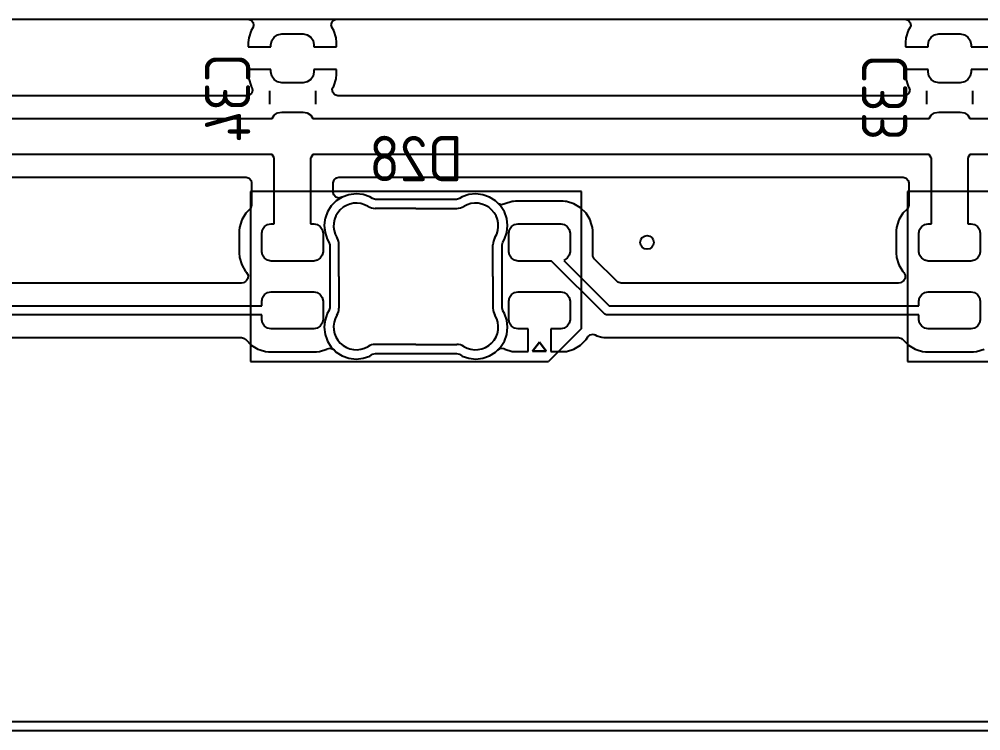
# Model space of a CAD drawing. Header units: millimetres. Extents: x 45 to 545, y -265 to -129.
# Drawn here: x 112.25 to 133.46, y -265.47 to -249.77 of the extents above; entities that cross this region are included whole.
import ezdxf
from ezdxf.enums import TextEntityAlignment as Align

# ---------------------------------------------------------------- set-up
doc = ezdxf.new("R2010")
doc.units = ezdxf.units.MM
for name, color, linetype, true_color in [('B.Cu', 151, 'CONTINUOUS', 0x6fccdb), ('B.Silkscreen', 203, 'CONTINUOUS', 0x8864cb), ('Edge.Cuts', 111, 'CONTINUOUS', 0x81ffbe), ('F.Cu', 241, 'CONTINUOUS', 0xe27299)]:
    doc.layers.add(name, color=color, linetype=linetype, true_color=true_color)
doc.styles.add('KICAD', font='isocp.shx')

msp = doc.modelspace()

# ---------------------------------------------------------------- linework, layer by layer
at = {"layer": 'B.Cu', "linetype": 'CONTINUOUS'}
for p, q in [((104.754229, -249.775), (117.295771, -249.775)), ((117.295771, -249.775), (117.36281, -249.794685)), ((117.36281, -249.794685), (117.408565, -249.847489)), ((117.418509, -249.916647), (117.401309, -249.964098)), ((117.408565, -249.847489), (117.418509, -249.916647)), ((119.13025, -249.896706), (119.151172, -249.830042)), ((119.148691, -249.964098), (119.13025, -249.896706)), ((119.151172, -249.830042), (119.204813, -249.785272)), ((119.204813, -249.785272), (119.254229, -249.775)), ((119.254229, -249.775), (131.795771, -249.775)), ((131.795771, -249.775), (131.86281, -249.794685)), ((131.86281, -249.794685), (131.908565, -249.847489)), ((131.918509, -249.916647), (131.901309, -249.964098)), ((131.908565, -249.847489), (131.918509, -249.916647)), ((117.364546, -250.023699), (117.310319, -250.187347)), ((117.364549, -250.023692), (117.364546, -250.023699)), ((117.401309, -249.964098), (117.364549, -250.023692)), ((117.869562, -250.169562), (117.946613, -250.118079)), ((117.946613, -250.118079), (118.0375, -250.1)), ((118.0375, -250.1), (118.5125, -250.1)), ((118.5125, -250.1), (118.603387, -250.118079)), ((118.603387, -250.118079), (118.680438, -250.169562)), ((119.18545, -250.023692), (119.148691, -249.964098)), ((119.185453, -250.023699), (119.18545, -250.023692)), ((119.23968, -250.187347), (119.185453, -250.023699)), ((131.864546, -250.023699), (131.810319, -250.187347)), ((131.864549, -250.023692), (131.864546, -250.023699)), ((131.901309, -249.964098), (131.864549, -250.023692)), ((132.369562, -250.169562), (132.446613, -250.118079)), ((132.446613, -250.118079), (132.5375, -250.1)), ((132.5375, -250.1), (133.0125, -250.1)), ((133.0125, -250.1), (133.103387, -250.118079)), ((133.103387, -250.118079), (133.180438, -250.169562)), ((117.310319, -250.187347), (117.3, -250.288345)), ((117.3, -250.288345), (117.3, -250.3875)), ((117.8, -250.3375), (117.818079, -250.246613)), ((117.8, -250.3875), (117.8, -250.3375)), ((117.818079, -250.246613), (117.869562, -250.169562)), ((118.680438, -250.169562), (118.731921, -250.246613)), ((118.731921, -250.246613), (118.75, -250.3375)), ((118.75, -250.3375), (118.75, -250.3875)), ((119.249998, -250.288345), (119.23968, -250.187347)), ((119.249999, -250.28836), (119.249998, -250.288345)), ((119.249999, -250.3875), (119.249999, -250.28836)), ((131.810319, -250.187347), (131.8, -250.288345)), ((131.8, -250.288345), (131.8, -250.3875)), ((132.3, -250.3375), (132.318079, -250.246613)), ((132.3, -250.3875), (132.3, -250.3375)), ((132.318079, -250.246613), (132.369562, -250.169562)), ((133.180438, -250.169562), (133.231921, -250.246613)), ((133.231921, -250.246613), (133.25, -250.3375)), ((133.25, -250.3375), (133.25, -250.3875)), ((117.3, -250.3875), (117.8, -250.3875)), ((118.75, -250.3875), (119.249999, -250.3875)), ((131.8, -250.3875), (132.3, -250.3875)), ((133.25, -250.3875), (133.749999, -250.3875)), ((117.8, -250.8875), (117.300001, -250.8875)), ((117.300001, -250.8875), (117.300001, -250.986654)), ((117.300001, -250.986654), (117.310319, -251.087652)), ((117.8, -250.9375), (117.8, -250.8875)), ((117.818079, -251.028387), (117.8, -250.9375)), ((118.75, -250.9375), (118.731921, -251.028387)), ((119.25, -250.8875), (118.75, -250.8875)), ((118.75, -250.8875), (118.75, -250.9375)), ((119.23968, -251.087652), (119.249999, -250.986654)), ((119.249999, -250.986654), (119.25, -250.986641)), ((119.25, -250.986641), (119.25, -250.8875)), ((132.3, -250.8875), (131.800001, -250.8875)), ((131.800001, -250.8875), (131.800001, -250.986654)), ((131.800001, -250.986654), (131.810319, -251.087652)), ((132.3, -250.9375), (132.3, -250.8875)), ((132.318079, -251.028387), (132.3, -250.9375)), ((133.25, -250.9375), (133.231921, -251.028387)), ((133.75, -250.8875), (133.25, -250.8875)), ((133.25, -250.8875), (133.25, -250.9375)), ((117.310319, -251.087652), (117.364546, -251.2513)), ((117.869562, -251.105438), (117.818079, -251.028387)), ((117.946613, -251.156921), (117.869562, -251.105438)), ((118.0375, -251.175), (117.946613, -251.156921)), ((118.5125, -251.175), (118.0375, -251.175)), ((118.603387, -251.156921), (118.5125, -251.175)), ((118.680438, -251.105438), (118.603387, -251.156921)), ((118.731921, -251.028387), (118.680438, -251.105438)), ((119.185453, -251.2513), (119.23968, -251.087652)), ((131.810319, -251.087652), (131.864546, -251.2513)), ((132.369562, -251.105438), (132.318079, -251.028387)), ((132.446613, -251.156921), (132.369562, -251.105438)), ((132.5375, -251.175), (132.446613, -251.156921)), ((133.0125, -251.175), (132.5375, -251.175)), ((133.103387, -251.156921), (133.0125, -251.175)), ((133.180438, -251.105438), (133.103387, -251.156921)), ((133.231921, -251.028387), (133.180438, -251.105438)), ((117.375389, -251.406958), (117.321748, -251.451728)), ((117.364546, -251.2513), (117.364549, -251.251307)), ((117.364549, -251.251307), (117.37787, -251.272902)), ((117.396311, -251.340294), (117.375389, -251.406958)), ((117.37787, -251.272902), (117.396311, -251.340294)), ((119.15493, -251.320353), (119.17213, -251.272902)), ((119.164874, -251.389511), (119.15493, -251.320353)), ((119.210629, -251.442315), (119.164874, -251.389511)), ((119.17213, -251.272902), (119.18545, -251.251307)), ((119.18545, -251.251307), (119.185453, -251.2513)), ((131.875389, -251.406958), (131.821748, -251.451728)), ((131.864546, -251.2513), (131.864549, -251.251307)), ((131.864549, -251.251307), (131.87787, -251.272902)), ((131.896311, -251.340294), (131.875389, -251.406958)), ((131.87787, -251.272902), (131.896311, -251.340294)), ((117.272332, -251.462), (104.777668, -251.462)), ((117.321748, -251.451728), (117.272332, -251.462)), ((119.277668, -251.462), (119.210629, -251.442315)), ((131.772332, -251.462), (119.277668, -251.462)), ((131.821748, -251.451728), (131.772332, -251.462)), ((117.869562, -251.894562), (117.946613, -251.843079)), ((117.946613, -251.843079), (118.0375, -251.825)), ((118.0375, -251.825), (118.5125, -251.825)), ((118.5125, -251.825), (118.603387, -251.843079)), ((118.603387, -251.843079), (118.680438, -251.894562)), ((132.369562, -251.894562), (132.446613, -251.843079)), ((132.446613, -251.843079), (132.5375, -251.825)), ((132.5375, -251.825), (133.0125, -251.825)), ((133.0125, -251.825), (133.103387, -251.843079)), ((133.103387, -251.843079), (133.180438, -251.894562)), ((104.225832, -251.9625), (117.824168, -251.9625)), ((117.824168, -251.9625), (117.869562, -251.894562)), ((118.680438, -251.894562), (118.725832, -251.9625)), ((118.725832, -251.9625), (132.324168, -251.9625)), ((132.324168, -251.9625), (132.369562, -251.894562)), ((133.180438, -251.894562), (133.225832, -251.9625)), ((133.225832, -251.9625), (146.824168, -251.9625)), ((117.824168, -252.7625), (104.225832, -252.7625)), ((117.869562, -252.830438), (117.824168, -252.7625)), ((117.875, -252.834071), (117.869562, -252.830438)), ((117.875, -254.29), (117.875, -252.834071)), ((118.680438, -252.830438), (118.675, -252.834071)), ((118.675, -252.834071), (118.675, -254.29)), ((118.725832, -252.7625), (118.680438, -252.830438)), ((132.324168, -252.7625), (118.725832, -252.7625)), ((132.369562, -252.830438), (132.324168, -252.7625)), ((132.375, -252.834071), (132.369562, -252.830438)), ((132.375, -254.29), (132.375, -252.834071)), ((133.180438, -252.830438), (133.175, -252.834071)), ((133.175, -252.834071), (133.175, -254.29)), ((133.225832, -252.7625), (133.180438, -252.830438)), ((146.824168, -252.7625), (133.225832, -252.7625)), ((104.7995, -253.263), (117.2505, -253.263)), ((117.2505, -253.263), (117.317539, -253.282685)), ((117.317539, -253.282685), (117.363294, -253.335489)), ((117.363294, -253.335489), (117.3745, -253.387)), ((119.1755, -253.387), (119.195185, -253.319961)), ((119.195185, -253.319961), (119.247989, -253.274206)), ((119.247989, -253.274206), (119.2995, -253.263)), ((119.2995, -253.263), (131.7505, -253.263)), ((131.7505, -253.263), (131.817539, -253.282685)), ((131.817539, -253.282685), (131.863294, -253.335489)), ((131.863294, -253.335489), (131.8745, -253.387)), ((117.3745, -253.387), (117.3745, -253.876409)), ((119.1755, -253.599687), (119.1755, -253.387)), ((131.8745, -253.387), (131.8745, -253.876409)), ((119.186295, -253.65029), (119.1755, -253.599687)), ((119.231624, -253.70346), (119.186295, -253.65029)), ((119.298503, -253.723683), (119.231624, -253.70346)), ((119.365699, -253.704538), (119.298503, -253.723683)), ((119.374926, -253.698712), (119.365699, -253.704538)), ((119.522267, -253.64644), (119.374926, -253.698712)), ((119.522268, -253.64644), (119.522267, -253.64644)), ((119.677509, -253.627929), (119.522268, -253.64644)), ((119.67751, -253.627929), (119.677509, -253.627929)), ((119.677511, -253.627929), (119.67751, -253.627929)), ((119.833011, -253.644089), (119.677511, -253.627929)), ((119.833014, -253.64409), (119.833011, -253.644089)), ((119.981128, -253.694129), (119.833014, -253.64409)), ((120.041831, -253.731271), (119.981128, -253.694129)), ((120.106549, -253.7495), (120.041831, -253.731271)), ((121.893451, -253.7495), (120.106549, -253.7495)), ((121.958169, -253.731271), (121.893451, -253.7495)), ((122.01887, -253.694129), (121.958169, -253.731271)), ((122.018871, -253.694129), (122.01887, -253.694129)), ((122.166986, -253.644091), (122.018871, -253.694129)), ((122.322487, -253.627931), (122.166986, -253.644091)), ((122.322488, -253.627931), (122.322487, -253.627931)), ((122.322491, -253.627931), (122.322488, -253.627931)), ((122.425984, -253.640271), (122.322491, -253.627931)), ((122.477733, -253.646442), (122.425984, -253.640271)), ((122.625074, -253.698716), (122.477731, -253.646442)), ((122.477731, -253.646442), (122.477733, -253.646442)), ((122.757274, -253.782182), (122.625074, -253.698716)), ((117.338181, -253.96409), (117.245566, -254.056704)), ((117.354815, -253.943448), (117.338181, -253.96409)), ((117.3745, -253.876409), (117.354815, -253.943448)), ((122.806565, -253.831473), (122.757274, -253.782182)), ((122.824361, -253.846223), (122.806565, -253.831473)), ((122.890834, -253.867745), (122.824361, -253.846223)), ((122.95839, -253.849913), (122.890834, -253.867745)), ((122.963327, -253.846928), (122.95839, -253.849913)), ((122.963329, -253.846927), (122.963327, -253.846928)), ((123.126894, -253.795959), (122.963329, -253.846927)), ((123.155327, -253.793375), (123.126894, -253.795959)), ((123.197974, -253.7895), (123.155327, -253.793375)), ((124.252026, -253.7895), (123.197974, -253.7895)), ((124.294672, -253.793375), (124.252026, -253.7895)), ((124.323106, -253.795959), (124.294672, -253.793375)), ((124.48667, -253.846927), (124.323104, -253.795959)), ((124.323104, -253.795959), (124.323106, -253.795959)), ((124.486671, -253.846928), (124.486669, -253.846927)), ((124.486669, -253.846927), (124.48667, -253.846927)), ((124.486673, -253.846929), (124.486671, -253.846928)), ((124.633291, -253.935563), (124.486673, -253.846929)), ((124.633294, -253.935565), (124.633291, -253.935563)), ((124.754434, -254.056705), (124.633294, -253.935565)), ((131.838181, -253.96409), (131.745566, -254.056704)), ((131.854815, -253.943448), (131.838181, -253.96409)), ((131.8745, -253.876409), (131.854815, -253.943448)), ((117.245565, -254.056705), (117.156927, -254.203329)), ((117.245566, -254.056704), (117.245565, -254.056705)), ((124.754435, -254.056707), (124.754434, -254.056705)), ((124.754437, -254.056709), (124.754435, -254.056707)), ((124.842281, -254.20202), (124.754437, -254.056709)), ((131.745565, -254.056705), (131.656927, -254.203329)), ((131.745566, -254.056704), (131.745565, -254.056705)), ((117.105959, -254.366896), (117.0995, -254.437974)), ((117.156927, -254.203329), (117.105959, -254.366894)), ((117.105959, -254.366894), (117.105959, -254.366896)), ((117.615605, -254.41655), (117.660043, -254.350043)), ((117.660043, -254.350043), (117.72655, -254.305605)), ((117.72655, -254.305605), (117.805, -254.29)), ((117.805, -254.29), (117.875, -254.29)), ((118.675, -254.29), (118.745, -254.29)), ((118.745, -254.29), (118.82345, -254.305605)), ((118.82345, -254.305605), (118.889957, -254.350043)), ((118.889957, -254.350043), (118.934395, -254.41655)), ((123.065605, -254.41655), (123.110043, -254.350043)), ((123.110043, -254.350043), (123.17655, -254.305605)), ((123.17655, -254.305605), (123.255, -254.29)), ((123.255, -254.29), (124.195, -254.29)), ((124.195, -254.29), (124.27345, -254.305605)), ((124.27345, -254.305605), (124.339957, -254.350043)), ((124.339957, -254.350043), (124.384395, -254.41655)), ((124.843072, -254.203329), (124.842281, -254.20202)), ((124.868556, -254.285111), (124.843072, -254.203329)), ((124.894041, -254.366896), (124.868556, -254.285111)), ((124.9005, -254.437974), (124.894041, -254.366896)), ((131.605959, -254.366896), (131.5995, -254.437974)), ((131.656927, -254.203329), (131.605959, -254.366894)), ((131.605959, -254.366894), (131.605959, -254.366896)), ((132.115605, -254.41655), (132.160043, -254.350043)), ((132.160043, -254.350043), (132.22655, -254.305605)), ((132.22655, -254.305605), (132.305, -254.29)), ((132.305, -254.29), (132.375, -254.29)), ((133.175, -254.29), (133.245, -254.29)), ((133.245, -254.29), (133.32345, -254.305605)), ((133.32345, -254.305605), (133.389957, -254.350043)), ((133.389957, -254.350043), (133.434395, -254.41655)), ((117.0995, -254.437974), (117.0995, -254.962026)), ((117.6, -254.495), (117.615605, -254.41655)), ((117.6, -254.905), (117.6, -254.495)), ((118.934395, -254.41655), (118.95, -254.495)), ((118.95, -254.495), (118.95, -254.905)), ((123.05, -254.495), (123.065605, -254.41655)), ((123.05, -254.905), (123.05, -254.495)), ((124.384395, -254.41655), (124.4, -254.495)), ((124.4, -254.495), (124.4, -254.905)), ((124.9005, -254.962026), (124.9005, -254.437974)), ((131.5995, -254.437974), (131.5995, -254.962026)), ((132.1, -254.495), (132.115605, -254.41655)), ((132.1, -254.905), (132.1, -254.495)), ((133.434395, -254.41655), (133.45, -254.495)), ((133.45, -254.495), (133.45, -254.905)), ((117.0995, -254.962026), (117.10301, -255.000656)), ((117.10301, -255.000656), (117.105959, -255.033105)), ((117.105959, -255.033105), (117.156927, -255.19667)), ((117.615605, -254.98345), (117.6, -254.905)), ((117.660043, -255.049957), (117.615605, -254.98345)), ((118.934395, -254.98345), (118.889957, -255.049957)), ((118.95, -254.905), (118.934395, -254.98345)), ((123.065605, -254.98345), (123.05, -254.905)), ((123.110043, -255.049957), (123.065605, -254.98345)), ((124.384395, -254.98345), (124.339957, -255.049957)), ((124.4, -254.905), (124.384395, -254.98345)), ((124.900373, -254.964825), (124.900432, -254.96351)), ((124.9005, -254.96483), (124.900373, -254.964825)), ((124.900405, -254.963067), (124.9005, -254.962026)), ((124.900432, -254.96351), (124.900405, -254.963067)), ((124.9005, -254.964836), (124.9005, -254.96483)), ((124.900515, -254.964836), (124.9005, -254.964836)), ((124.902729, -255.000656), (124.900515, -254.964836)), ((124.936214, -255.061979), (124.902729, -255.000656)), ((131.5995, -254.962026), (131.60301, -255.000656)), ((131.60301, -255.000656), (131.605959, -255.033105)), ((131.605959, -255.033105), (131.656927, -255.19667)), ((132.115605, -254.98345), (132.1, -254.905)), ((132.160043, -255.049957), (132.115605, -254.98345)), ((133.434395, -254.98345), (133.389957, -255.049957)), ((133.45, -254.905), (133.434395, -254.98345)), ((117.156927, -255.19667), (117.156929, -255.196673)), ((117.156929, -255.196673), (117.242355, -255.337985)), ((117.72655, -255.094395), (117.660043, -255.049957)), ((117.805, -255.11), (117.72655, -255.094395)), ((118.745, -255.11), (117.805, -255.11)), ((118.82345, -255.094395), (118.745, -255.11)), ((118.889957, -255.049957), (118.82345, -255.094395)), ((123.17655, -255.094395), (123.110043, -255.049957)), ((123.255, -255.11), (123.17655, -255.094395)), ((123.993578, -255.11), (123.255, -255.11)), ((125.154289, -256.27071), (123.993578, -255.11)), ((124.27345, -255.094395), (124.262912, -255.096491)), ((124.262912, -255.096491), (125.266421, -256.1)), ((124.339957, -255.049957), (124.27345, -255.094395)), ((125.437416, -255.563181), (124.936214, -255.061979)), ((131.656927, -255.19667), (131.656929, -255.196673)), ((131.656929, -255.196673), (131.742355, -255.337985)), ((132.22655, -255.094395), (132.160043, -255.049957)), ((132.305, -255.11), (132.22655, -255.094395)), ((133.245, -255.11), (132.305, -255.11)), ((133.32345, -255.094395), (133.245, -255.11)), ((133.389957, -255.049957), (133.32345, -255.094395)), ((117.242355, -255.337985), (117.245565, -255.343294)), ((117.245565, -255.343294), (117.26459, -255.362319)), ((117.26459, -255.362319), (117.298075, -255.423642)), ((117.298075, -255.423642), (117.293091, -255.493334)), ((131.742355, -255.337985), (131.745565, -255.343294)), ((131.745565, -255.343294), (131.76459, -255.362319)), ((131.76459, -255.362319), (131.798075, -255.423642)), ((131.798075, -255.423642), (131.793091, -255.493334)), ((117.151663, -255.5995), (111.025097, -255.5995)), ((117.192438, -255.592604), (117.151663, -255.5995)), ((117.238164, -255.559914), (117.192438, -255.592604)), ((117.240261, -255.562011), (117.238164, -255.559914)), ((117.264592, -255.537679), (117.240261, -255.562011)), ((117.293091, -255.493334), (117.264592, -255.537679)), ((125.458058, -255.579815), (125.437416, -255.563181)), ((125.525097, -255.5995), (125.458058, -255.579815)), ((131.651663, -255.5995), (125.525097, -255.5995)), ((131.692438, -255.592604), (131.651663, -255.5995)), ((131.738164, -255.559914), (131.692438, -255.592604)), ((131.740261, -255.562011), (131.738164, -255.559914)), ((131.764592, -255.537679), (131.740261, -255.562011)), ((131.793091, -255.493334), (131.764592, -255.537679)), ((117.615605, -255.91655), (117.660043, -255.850043)), ((117.660043, -255.850043), (117.72655, -255.805605)), ((117.72655, -255.805605), (117.805, -255.79)), ((117.805, -255.79), (118.745, -255.79)), ((118.745, -255.79), (118.82345, -255.805605)), ((118.82345, -255.805605), (118.889957, -255.850043)), ((118.889957, -255.850043), (118.934395, -255.91655)), ((123.065605, -255.91655), (123.110043, -255.850043)), ((123.110043, -255.850043), (123.17655, -255.805605)), ((123.17655, -255.805605), (123.255, -255.79)), ((123.255, -255.79), (124.195, -255.79)), ((124.195, -255.79), (124.27345, -255.805605)), ((124.27345, -255.805605), (124.339957, -255.850043)), ((124.339957, -255.850043), (124.384395, -255.91655)), ((132.115605, -255.91655), (132.160043, -255.850043)), ((132.160043, -255.850043), (132.22655, -255.805605)), ((132.22655, -255.805605), (132.305, -255.79)), ((132.305, -255.79), (133.245, -255.79)), ((133.245, -255.79), (133.32345, -255.805605)), ((133.32345, -255.805605), (133.389957, -255.850043)), ((133.389957, -255.850043), (133.434395, -255.91655)), ((110.766421, -256.1), (117.6, -256.1)), ((117.6, -255.995), (117.615605, -255.91655)), ((117.6, -256.1), (117.6, -255.995)), ((118.934395, -255.91655), (118.95, -255.995)), ((118.95, -255.995), (118.95, -256.405)), ((123.05, -255.995), (123.065605, -255.91655)), ((123.05, -256.405), (123.05, -255.995)), ((124.384395, -255.91655), (124.4, -255.995)), ((124.4, -255.995), (124.4, -256.405)), ((125.266421, -256.1), (132.1, -256.1)), ((132.1, -255.995), (132.115605, -255.91655)), ((132.1, -256.1), (132.1, -255.995)), ((133.434395, -255.91655), (133.45, -255.995)), ((133.45, -255.995), (133.45, -256.405)), ((117.6, -256.3), (110.725, -256.3)), ((117.6, -256.405), (117.6, -256.3)), ((125.169442, -256.283147), (125.154289, -256.27071)), ((125.18, -256.28752), (125.169442, -256.283147)), ((125.205491, -256.298079), (125.18, -256.28752)), ((125.225, -256.3), (125.205491, -256.298079)), ((132.1, -256.3), (125.225, -256.3)), ((132.1, -256.405), (132.1, -256.3)), ((117.615605, -256.48345), (117.6, -256.405)), ((117.660043, -256.549957), (117.615605, -256.48345)), ((118.934395, -256.48345), (118.889957, -256.549957)), ((118.95, -256.405), (118.934395, -256.48345)), ((123.065605, -256.48345), (123.05, -256.405)), ((123.110043, -256.549957), (123.065605, -256.48345)), ((124.384395, -256.48345), (124.339957, -256.549957)), ((124.4, -256.405), (124.384395, -256.48345)), ((132.115605, -256.48345), (132.1, -256.405)), ((132.160043, -256.549957), (132.115605, -256.48345)), ((133.434395, -256.48345), (133.389957, -256.549957)), ((133.45, -256.405), (133.434395, -256.48345)), ((117.72655, -256.594395), (117.660043, -256.549957)), ((117.805, -256.61), (117.72655, -256.594395)), ((118.745, -256.61), (117.805, -256.61)), ((118.82345, -256.594395), (118.745, -256.61)), ((118.889957, -256.549957), (118.82345, -256.594395)), ((123.17655, -256.594395), (123.110043, -256.549957)), ((123.255, -256.61), (123.17655, -256.594395)), ((123.475, -256.61), (123.255, -256.61)), ((123.475, -257.11), (123.475, -256.61)), ((124.195, -256.61), (123.975, -256.61)), ((123.975, -256.61), (123.975, -257.11)), ((124.27345, -256.594395), (124.195, -256.61)), ((124.339957, -256.549957), (124.27345, -256.594395)), ((124.790423, -256.782794), (124.841951, -256.735607)), ((124.841951, -256.735607), (124.91081, -256.723768)), ((124.91081, -256.723768), (124.95854, -256.739557)), ((132.22655, -256.594395), (132.160043, -256.549957)), ((132.305, -256.61), (132.22655, -256.594395)), ((133.245, -256.61), (132.305, -256.61)), ((133.32345, -256.594395), (133.245, -256.61)), ((133.389957, -256.549957), (133.32345, -256.594395)), ((110.645943, -256.8005), (117.151663, -256.8005)), ((117.151663, -256.8005), (117.218702, -256.820185)), ((117.218702, -256.820185), (117.239301, -256.838945)), ((117.239301, -256.838945), (117.24026, -256.837987)), ((117.24026, -256.837987), (117.245561, -256.843288)), ((117.245561, -256.843288), (117.245563, -256.843291)), ((117.245563, -256.843291), (117.366709, -256.964437)), ((124.632983, -256.964037), (124.754037, -256.842983)), ((124.754037, -256.842983), (124.790423, -256.782794)), ((124.95854, -256.739557), (124.993216, -256.759577)), ((124.993216, -256.759577), (125.105019, -256.789534)), ((125.105019, -256.789534), (125.145942, -256.8005)), ((125.145942, -256.8005), (125.145943, -256.8005)), ((125.145943, -256.8005), (131.651663, -256.8005)), ((131.651663, -256.8005), (131.718702, -256.820185)), ((131.718702, -256.820185), (131.739301, -256.838945)), ((131.739301, -256.838945), (131.74026, -256.837987)), ((131.74026, -256.837987), (131.745561, -256.843288)), ((131.745561, -256.843288), (131.745563, -256.843291)), ((131.745563, -256.843291), (131.866709, -256.964437)), ((117.366709, -256.964437), (117.513327, -257.053071)), ((117.513327, -257.053071), (117.51333, -257.053072)), ((117.51333, -257.053072), (117.513329, -257.053072)), ((117.513329, -257.053072), (117.561756, -257.068162)), ((117.561756, -257.068162), (117.676896, -257.104041)), ((117.676896, -257.104041), (117.747974, -257.1105)), ((117.747974, -257.1105), (117.747977, -257.1105)), ((117.747977, -257.1105), (118.802023, -257.1105)), ((118.802023, -257.1105), (118.802026, -257.1105)), ((118.802026, -257.1105), (118.873104, -257.104041)), ((118.873104, -257.104041), (119.036673, -257.053071)), ((119.036673, -257.053071), (119.041603, -257.05009)), ((119.041603, -257.05009), (119.109155, -257.032254)), ((119.109155, -257.032254), (119.17563, -257.05377)), ((119.17563, -257.05377), (119.193434, -257.068526)), ((119.193434, -257.068526), (119.242725, -257.117817)), ((119.242725, -257.117817), (119.242727, -257.117818)), ((119.242727, -257.117818), (119.242729, -257.11782)), ((119.242729, -257.11782), (119.374926, -257.201284)), ((120.041828, -257.168728), (120.106548, -257.1505)), ((120.106548, -257.1505), (120.139522, -257.150501)), ((120.139522, -257.150501), (120.139524, -257.1505)), ((120.139524, -257.1505), (120.960118, -257.1505)), ((120.960118, -257.1505), (121.860473, -257.1505)), ((121.860473, -257.1505), (121.893452, -257.1505)), ((121.893452, -257.1505), (121.958172, -257.16873)), ((122.625074, -257.201284), (122.757271, -257.11782)), ((122.757271, -257.11782), (122.806929, -257.068162)), ((122.806929, -257.068162), (122.868252, -257.034676)), ((122.868252, -257.034676), (122.937943, -257.03966)), ((122.937943, -257.03966), (122.958762, -257.049726)), ((122.958762, -257.049726), (122.963535, -257.052611)), ((122.963535, -257.052611), (122.963536, -257.052612)), ((122.963536, -257.052612), (123.126986, -257.103544)), ((123.126986, -257.103544), (123.126984, -257.103544)), ((123.126984, -257.103544), (123.198023, -257.11)), ((123.198023, -257.11), (123.475, -257.11)), ((123.975, -257.11), (124.251977, -257.11)), ((124.251977, -257.11), (124.323014, -257.103544)), ((124.323014, -257.103544), (124.486463, -257.052612)), ((124.486463, -257.052612), (124.632983, -256.964037)), ((131.866709, -256.964437), (132.013327, -257.053071)), ((132.013327, -257.053071), (132.01333, -257.053072)), ((132.01333, -257.053072), (132.013329, -257.053072)), ((132.013329, -257.053072), (132.061756, -257.068162)), ((132.061756, -257.068162), (132.176896, -257.104041)), ((132.176896, -257.104041), (132.247974, -257.1105)), ((132.247974, -257.1105), (132.247977, -257.1105)), ((132.247977, -257.1105), (133.302023, -257.1105)), ((133.302023, -257.1105), (133.302026, -257.1105)), ((133.302026, -257.1105), (133.373104, -257.104041)), ((133.373104, -257.104041), (133.536673, -257.053071)), ((119.374926, -257.201284), (119.522269, -257.253558)), ((119.522269, -257.253558), (119.677509, -257.272069)), ((119.677509, -257.272069), (119.833012, -257.255909)), ((119.833012, -257.255909), (119.981128, -257.205871)), ((119.981128, -257.205871), (120.041828, -257.168728)), ((121.958172, -257.16873), (122.011373, -257.201283)), ((122.011373, -257.201283), (122.018872, -257.205871)), ((122.018872, -257.205871), (122.166988, -257.255909)), ((122.166988, -257.255909), (122.322491, -257.272069)), ((122.322491, -257.272069), (122.477731, -257.253558)), ((122.477731, -257.253558), (122.625074, -257.201284)), ((541.996519, -265.2745), (48.003481, -265.2745))]:
    msp.add_line(p, q, dxfattribs=at)
at = {"layer": 'B.Cu'}
msp.add_circle((126.099999, -254.7), 0.15, dxfattribs=at)
at = {"layer": 'B.Silkscreen', "linetype": 'CONTINUOUS'}
for p, q in [((117.765, -251.353733), (117.765, -251.646267)), ((118.785, -251.353733), (118.785, -251.646267)), ((132.265, -251.353733), (132.265, -251.646267)), ((133.285, -251.353733), (133.285, -251.646267)), ((117.35, -253.575), (117.35, -257.325)), ((124.65, -253.575), (117.35, -253.575)), ((124.65, -256.6), (124.65, -253.575)), ((131.85, -253.575), (131.85, -257.325)), ((139.15, -253.575), (131.85, -253.575)), ((124.65, -256.6), (123.925, -257.325)), ((123.725, -256.9), (123.575, -257.1)), ((123.575, -257.1), (123.725, -256.9)), ((123.875, -257.1), (123.725, -256.9)), ((123.725, -256.9), (123.875, -257.1)), ((123.575, -257.1), (123.875, -257.1)), ((123.875, -257.1), (123.575, -257.1)), ((117.35, -257.325), (123.925, -257.325)), ((131.85, -257.325), (138.425, -257.325))]:
    msp.add_line(p, q, dxfattribs=at)
at = {"layer": 'Edge.Cuts', "linetype": 'CONTINUOUS'}
for p, q in [((121, -253.95), (120.099647, -253.95)), ((121, -253.95), (121.900353, -253.95)), ((119.3, -255.45), (119.3, -254.749647)), ((122.7, -255.45), (122.7, -254.749647)), ((119.3, -255.45), (119.3, -256.150353)), ((122.7, -255.45), (122.7, -256.150353)), ((121, -256.95), (120.099647, -256.95)), ((121, -256.95), (121.900353, -256.95)), ((542, -265.475), (48, -265.475))]:
    msp.add_line(p, q, dxfattribs=at)
at = {"layer": 'Edge.Cuts'}
for centre, radius, start, end in [((119.68284, -254.33284), 0.499999, -301.4001015, -148.5998985), ((120.09965, -253.64998), 0.30002, -121.3982783, -90.0005729), ((121.900356, -253.650008), 0.299992, -90.000573, -58.5999137), ((122.317158, -254.332842), 0.5, -31.3997865, 121.3997865), ((119, -254.7496), 0.299976, -0.0089763, 31.3921169), ((122.999992, -254.749644), 0.299992, -211.4000863, -179.999427), ((119.68284, -256.56716), 0.499999, -211.4001015, -58.5998985), ((119.00032, -256.15044), 0.29968, -31.4174572, 0.0166335), ((122.317158, -256.567158), 0.5, -121.3997865, 31.3997865), ((122.999992, -256.150356), 0.299992, -180.000573, -148.5999137), ((120.0996, -257.25), 0.299976, 89.9910237, 121.3921169), ((121.900356, -257.249992), 0.299992, 58.5999137, 90.000573)]:
    msp.add_arc(centre, radius, start, end, dxfattribs=at)
at = {"layer": 'F.Cu', "linetype": 'CONTINUOUS'}
for p, q in [((47.7, -249.775), (542.3, -249.775)), ((119.374926, -253.698712), (119.242723, -253.78218)), ((119.522267, -253.64644), (119.374926, -253.698712)), ((119.522268, -253.64644), (119.522267, -253.64644)), ((119.677509, -253.627929), (119.522268, -253.64644)), ((119.67751, -253.627929), (119.677509, -253.627929)), ((119.677511, -253.627929), (119.67751, -253.627929)), ((119.833011, -253.644089), (119.677511, -253.627929)), ((119.833014, -253.64409), (119.833011, -253.644089)), ((119.981128, -253.694129), (119.833014, -253.64409)), ((120.041831, -253.731271), (119.981128, -253.694129)), ((120.106549, -253.7495), (120.041831, -253.731271)), ((121.893451, -253.7495), (120.106549, -253.7495)), ((121.958169, -253.731271), (121.893451, -253.7495)), ((122.01887, -253.694129), (121.958169, -253.731271)), ((122.018871, -253.694129), (122.01887, -253.694129)), ((122.166986, -253.644091), (122.018871, -253.694129)), ((122.322487, -253.627931), (122.166986, -253.644091)), ((122.322488, -253.627931), (122.322487, -253.627931)), ((122.322491, -253.627931), (122.322488, -253.627931)), ((122.425984, -253.640271), (122.322491, -253.627931)), ((122.477733, -253.646442), (122.425984, -253.640271)), ((122.625074, -253.698716), (122.477731, -253.646442)), ((122.477731, -253.646442), (122.477733, -253.646442)), ((122.757274, -253.782182), (122.625074, -253.698716)), ((119.13218, -253.892723), (119.048712, -254.024926)), ((119.242723, -253.78218), (119.13218, -253.892723)), ((122.867817, -253.892725), (122.757274, -253.782182)), ((122.867818, -253.892727), (122.867817, -253.892725)), ((122.86782, -253.892729), (122.867818, -253.892727)), ((122.951284, -254.024926), (122.86782, -253.892729)), ((118.99644, -254.172268), (118.992893, -254.20202)), ((119.004145, -254.150549), (118.99644, -254.172268)), ((119.048712, -254.024926), (119.004145, -254.150549)), ((123.003558, -254.172269), (122.951284, -254.024926)), ((123.022069, -254.327509), (123.003558, -254.172269)), ((118.992893, -254.20202), (118.977929, -254.327511)), ((118.977929, -254.327511), (118.994089, -254.483011)), ((123.005909, -254.483012), (123.022069, -254.327511)), ((123.022069, -254.327511), (123.022069, -254.327509)), ((118.994089, -254.483011), (118.99409, -254.483014)), ((118.99409, -254.483014), (119.044129, -254.631129)), ((122.955871, -254.631128), (123.005909, -254.483012)), ((119.044129, -254.631129), (119.08127, -254.691829)), ((119.08127, -254.691829), (119.099499, -254.756548)), ((119.099499, -254.756548), (119.099499, -254.803952)), ((119.099499, -254.803952), (119.0995, -254.803961)), ((119.0995, -254.803961), (119.0995, -256.098276)), ((122.9005, -254.756546), (122.91873, -254.691826)), ((122.9005, -256.143451), (122.9005, -254.756546)), ((122.91873, -254.691826), (122.955871, -254.631128)), ((119.0995, -256.098276), (119.099484, -256.098439)), ((119.099484, -256.098439), (119.099497, -256.14342)), ((119.044128, -256.268874), (118.994091, -256.416986)), ((119.044131, -256.268867), (119.044128, -256.268874)), ((119.081268, -256.208175), (119.044131, -256.268867)), ((119.099497, -256.14342), (119.081268, -256.208175)), ((122.918729, -256.20817), (122.9005, -256.143451)), ((122.955871, -256.268872), (122.918729, -256.20817)), ((123.005909, -256.416988), (122.955871, -256.268872)), ((118.985116, -256.503356), (118.977931, -256.572491)), ((118.994091, -256.416986), (118.985116, -256.503356)), ((123.022069, -256.572491), (123.005909, -256.416988)), ((118.977931, -256.572491), (118.996442, -256.727731)), ((118.996442, -256.727731), (119.035057, -256.836575)), ((122.951284, -256.875074), (123.003558, -256.727731)), ((123.003558, -256.727731), (123.022069, -256.572491)), ((119.035057, -256.836575), (119.048716, -256.875073)), ((119.048716, -256.875073), (119.048716, -256.875075)), ((119.048716, -256.875075), (119.132182, -257.007274)), ((122.86782, -257.007271), (122.951284, -256.875074)), ((119.132182, -257.007274), (119.242725, -257.117817)), ((119.242725, -257.117817), (119.242727, -257.117818)), ((119.242727, -257.117818), (119.242729, -257.11782)), ((119.242729, -257.11782), (119.374926, -257.201284)), ((120.041828, -257.168728), (120.106548, -257.1505)), ((120.106548, -257.1505), (120.139522, -257.150501)), ((120.139522, -257.150501), (120.139524, -257.1505)), ((120.139524, -257.1505), (120.960118, -257.1505)), ((120.960118, -257.1505), (121.860473, -257.1505)), ((121.860473, -257.1505), (121.893452, -257.1505)), ((121.893452, -257.1505), (121.958172, -257.16873)), ((122.625074, -257.201284), (122.757271, -257.11782)), ((122.757271, -257.11782), (122.86782, -257.007271)), ((119.374926, -257.201284), (119.522269, -257.253558)), ((119.522269, -257.253558), (119.677509, -257.272069)), ((119.677509, -257.272069), (119.833012, -257.255909)), ((119.833012, -257.255909), (119.981128, -257.205871)), ((119.981128, -257.205871), (120.041828, -257.168728)), ((121.958172, -257.16873), (122.011373, -257.201283)), ((122.011373, -257.201283), (122.018872, -257.205871)), ((122.018872, -257.205871), (122.166988, -257.255909)), ((122.166988, -257.255909), (122.322491, -257.272069)), ((122.322491, -257.272069), (122.477731, -257.253558)), ((122.477731, -257.253558), (122.625074, -257.201284)), ((541.996519, -265.2745), (48.003481, -265.2745))]:
    msp.add_line(p, q, dxfattribs=at)
at = {"layer": 'F.Cu'}
msp.add_circle((126.099999, -254.7), 0.15, dxfattribs=at)

# ---------------------------------------------------------------- texts
at = {"layer": 'B.Silkscreen', "style": 'KICAD', "text_generation_flag": 2}
for s, p in [('C34', (116.845, -251.5)), ('C33', (131.345, -251.5))]:
    msp.add_text(s, height=1, rotation=90, dxfattribs=at).set_placement(p, align=Align.MIDDLE_CENTER)
msp.add_text('D28', height=1, dxfattribs=at).set_placement((121, -252.85), align=Align.MIDDLE_CENTER)

doc.saveas('drawing.dxf')
